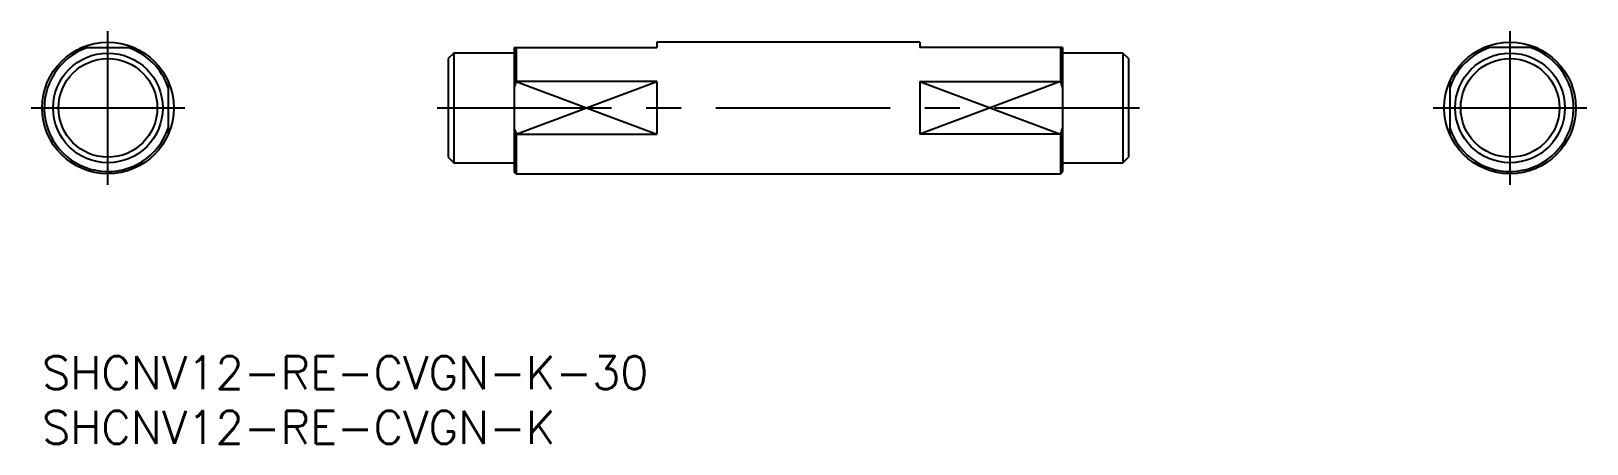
# Model space of a CAD drawing. Extents: x -1 to 141, y -8 to 30.
import ezdxf

# ---------------------------------------------------------------- set-up
doc = ezdxf.new("R2010")
doc.units = 0
doc.header["$LTSCALE"] = 0.5
doc.linetypes.add('CENTER', pattern=[50.8, 31.75, -6.35, 6.35, -6.35])
for name, color, linetype in [('MSM_CENTER', 1, 'CENTER'), ('MSM_CONTINUOUS', 7, 'CONTINUOUS'), ('MSM_NARROW', 5, 'CONTINUOUS'), ('MSM_PART_NUMBER', 7, 'CONTINUOUS')]:
    doc.layers.add(name, color=color, linetype=linetype)
doc.styles.get("Standard").update_dxf_attribs({"font": 'txt.shx', "height": 3, "bigfont": 'bigfont.shx'})

# ---------------------------------------------------------------- blocks, each defined once
blk = doc.blocks.new('*U28')
at = {"layer": 'MSM_PART_NUMBER'}
blk.add_text('SHCNV12-RE-CVGN-K-30', height=3, dxfattribs=at).set_placement((0, -3))
blk = doc.blocks.new('*U29')
at = {"layer": 'MSM_PART_NUMBER'}
blk.add_text('SHCNV12-RE-CVGN-K', height=3, dxfattribs=at).set_placement((0, -8))

msp = doc.modelspace()

# ---------------------------------------------------------------- linework, layer by layer
at = {"layer": 'MSM_CENTER'}
for p, q in [((6, 15.64), (6, 29.64)), ((133.82, 15.64), (133.82, 29.64)), ((-1, 22.64), (13, 22.64)), ((36.03, 22.64), (100.03, 22.64)), ((126.82, 22.64), (140.82, 22.64))]:
    msp.add_line(p, q, dxfattribs=at)
at = {"layer": 'MSM_CONTINUOUS'}
for p, q in [((80.03, 28.64), (56.03, 28.64)), ((56.03, 28.64), (56.03, 28.14)), ((80.03, 28.64), (80.03, 28.14)), ((3.6, 28.14), (8.4, 28.14)), ((37.53, 27.64), (37.03, 27.14)), ((37.03, 27.14), (37.03, 18.14)), ((43.03, 27.64), (37.53, 27.64)), ((37.53, 27.64), (37.53, 17.64)), ((43.03, 28.14), (56.03, 28.14)), ((43.03, 28.14), (43.03, 16.84)), ((43.23, 28.14), (43.23, 25.04)), ((93.03, 28.14), (80.03, 28.14)), ((92.83, 28.14), (92.83, 25.04)), ((93.03, 28.14), (93.03, 16.84)), ((98.53, 27.64), (93.03, 27.64)), ((99.03, 27.14), (98.53, 27.64)), ((98.53, 27.64), (98.53, 17.64)), ((99.03, 27.14), (99.03, 18.14)), ((136.22, 28.14), (131.43, 28.14)), ((11.5, 25.04), (11.5, 20.25)), ((56.03, 25.04), (43.23, 25.04)), ((56.03, 25.04), (56.03, 20.25)), ((80.03, 25.04), (80.03, 20.25)), ((80.03, 25.04), (92.83, 25.04)), ((128.32, 25.04), (128.32, 20.25)), ((43.23, 20.25), (56.03, 20.25)), ((43.23, 20.25), (43.23, 16.64)), ((92.83, 20.25), (80.03, 20.25)), ((92.83, 20.25), (92.83, 16.64)), ((37.03, 18.14), (37.53, 17.64)), ((37.53, 17.64), (43.03, 17.64)), ((93.03, 17.64), (98.53, 17.64)), ((98.53, 17.64), (99.03, 18.14)), ((43.03, 16.84), (43.23, 16.64)), ((43.23, 16.64), (92.83, 16.64)), ((92.83, 16.64), (93.03, 16.84))]:
    msp.add_line(p, q, dxfattribs=at)
for centre, radius in [((6, 22.64), 6), ((133.82, 22.64), 6), ((6, 22.64), 5), ((6, 22.64), 4.5), ((133.82, 22.64), 5), ((133.82, 22.64), 4.5)]:
    msp.add_circle(centre, radius, dxfattribs=at)
for centre, radius, start, end in [((6, 22.64), 5.8, 108.5086, 341.4914), ((6, 22.64), 5.8, 18.5086, 71.4914), ((133.82, 22.64), 5.8, 108.5086, 161.4914), ((133.82, 22.64), 5.8, 198.5086, 71.4914), ((51.89, 21.64), 9.31, 158.5503, 162.1927), ((85.29, 22.02), 8.13, 17.675, 21.8463), ((50.78, 23.27), 8.13, 197.6749, 201.8464), ((85.29, 23.27), 8.13, 338.1536, 342.3251)]:
    msp.add_arc(centre, radius, start, end, dxfattribs=at)
at = {"layer": 'MSM_NARROW'}
for p, q in [((43.23, 25.04), (56.03, 20.25)), ((43.23, 20.25), (56.03, 25.04)), ((92.83, 25.04), (80.03, 20.25)), ((80.03, 25.04), (92.83, 20.25))]:
    msp.add_line(p, q, dxfattribs=at)

# ---------------------------------------------------------------- block references
at = {"layer": 'MSM_CONTINUOUS'}
for name in ['*U28', '*U29']:
    msp.add_blockref(name, (0, 0), dxfattribs=at)

doc.saveas('drawing.dxf')
